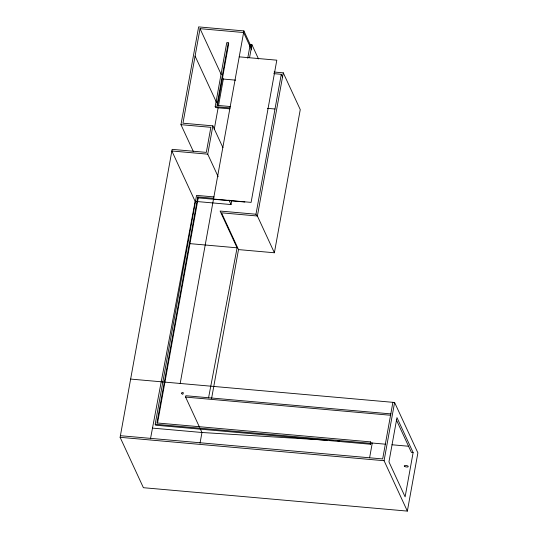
<?xml version="1.0" encoding="UTF-8"?>
<svg xmlns="http://www.w3.org/2000/svg" width="538" height="538" viewBox="0 0 538 538"><rect width="100%" height="100%" fill="white"/><g stroke="black" fill="none" stroke-linecap="round" stroke-linejoin="round"><path stroke-width="0.81" d="M130.64 379.075L394.603 402.478L417.885 452.861L407.36 511.1L143.397 487.704L120.115 437.313L172.153 149.362L206.323 152.395L210.856 127.318L180.956 124.668L198.63 26.9L243.902 30.915L251.582 47.532M251.636 49.9L243.613 32.529L200.042 28.669L182.96 123.202L212.86 125.852L222.934 147.661M150.479 438.826L195.146 201.373L171.864 150.983L207.742 154.164L218.166 176.726M213.606 198.327L197.789 196.928L156.941 422.949L370.507 441.88L370.951 442.841L370.695 444.26L155.637 425.195L155.186 424.233L196.552 195.381L214.03 196.928M157.533 423.09L198.233 197.89L197.789 196.928M229.766 108.851L215.637 107.593L215.193 106.632L226.76 42.63L228.253 42.764L228.704 43.726L217.54 105.488M207.742 154.164L212.86 125.852M228.253 42.764L216.942 105.347L230.244 106.531M214.232 129.382L218.226 107.277M218.522 105.65L223.324 79.059L222.631 77.553M180.183 383.473L243.902 30.915M199.524 427.226L185.603 397.091L185.845 395.726L391.052 413.917M247.722 58.232L250.197 44.533L251.905 44.681L258.496 58.938M249.578 57.573L251.905 44.681M195.146 201.373L231.024 204.548L231.757 200.506M200.022 443.218L201.965 432.498L200.223 428.732M211.602 398.45L238.509 249.592L221.515 212.819L257.393 216L274.387 252.773L238.509 249.592M256.673 215.731L255.98 214.232L281.273 74.305L273.761 73.639M257.393 216L283.27 72.838L274.091 72.025M274.387 252.773L300.258 109.604L283.27 72.838M370.695 444.26L370.252 443.292L370.507 441.88M369.586 457.865L372.269 443.023L385.396 444.186M392.895 402.323L382.666 458.941L120.404 435.699M407.36 511.1L384.078 460.71L394.603 402.478M413.123 452.572L405.121 496.856L388.954 461.88L396.963 417.596L413.123 452.572L411.415 452.424L396.304 419.721M208.549 397.871L237.09 247.823L220.103 211.051L255.98 214.232M326.963 440.225L201.965 432.498L152.415 428.107M329.485 440.38L332.84 440.588M337.871 440.898L339.552 440.999M370.588 442.922L372.269 443.023M239.215 56.846L276.808 60.175L251.105 202.382L213.519 199.053M223.324 79.059L235.657 80.149M267.386 108.333L274.898 108.999M215.193 106.632L230.156 107.956M198.233 197.89L244.844 202.019M190.022 243.647L237.09 247.823M185.603 397.091L390.803 415.282M391.96 444.771L408.369 446.224M155.186 424.233L370.252 443.292M120.115 437.313L384.078 460.71M281.273 74.305L282.658 77.304M200.042 28.669L221.239 74.547M195.092 56.066L216.639 102.697M228.939 200.035L231.024 204.548M180.956 124.668L193.472 151.743M181.588 393.09C182.88 396.997 184.709 390.252 181.588 393.09M404.798 466.507A2.038 0.733 10.2 0 0 408.181 466.742A2.038 0.733 10.2 0 0 405.793 465.431A2.038 0.733 10.2 0 0 404.798 466.507"/></g></svg>
